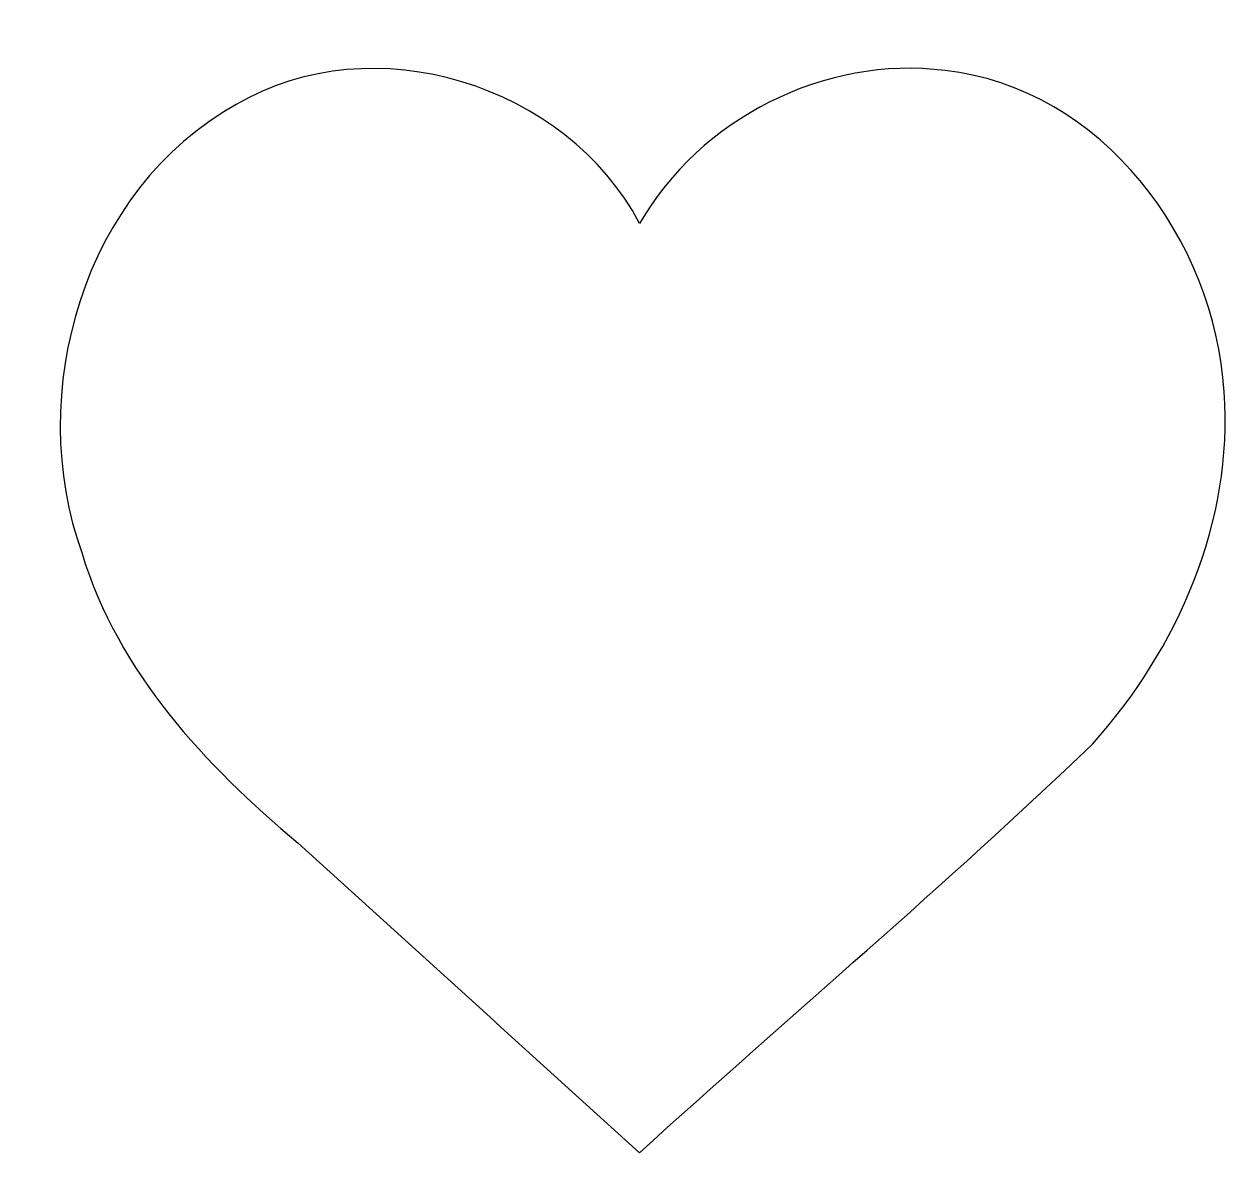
# Model space of a CAD drawing. Extents: x -0.4 to 44.4, y 1.3 to 43.2.
import ezdxf

# ---------------------------------------------------------------- set-up
doc = ezdxf.new("R2010")
doc.units = 0
doc.layers.get('0').update_dxf_attribs({"linetype": 'CONTINUOUS'})

msp = doc.modelspace()

# ---------------------------------------------------------------- linework, layer by layer
at = {"color": 7}
msp.add_line((44.056629, 29.516512), (44.056629, 29.516512), dxfattribs=at)
for points in [[(22.380605, 35.764092), (19.649394, 40.920972), (12.506937, 43.1529), (7.418035, 40.174481)], [(33.70805, 41.432404), (29.256004, 42.008793), (24.609214, 39.647427), (22.380605, 35.764092)], [(44.056629, 29.516512), (43.726775, 35.1424), (39.542808, 40.782707), (33.70805, 41.432404)], [(7.418035, 40.174481), (1.741035, 37.015379), (-0.449216, 29.479649), (1.699268, 23.515417)], [(39.171785, 16.443849), (42.339075, 19.978108), (44.419263, 24.708369), (44.056629, 29.516512)], [(1.699268, 23.515417), (3.040586, 19.112398), (6.259261, 15.664989), (9.713244, 12.777245)], [(22.370622, 1.290927), (27.949774, 6.363948), (33.731018, 11.225336), (39.171785, 16.443849)], [(9.713244, 12.777245), (13.93237, 8.948473), (18.151496, 5.1197), (22.370622, 1.290927)]]:
    msp.add_open_spline(points, degree=3, dxfattribs=at)

doc.saveas('drawing.dxf')
